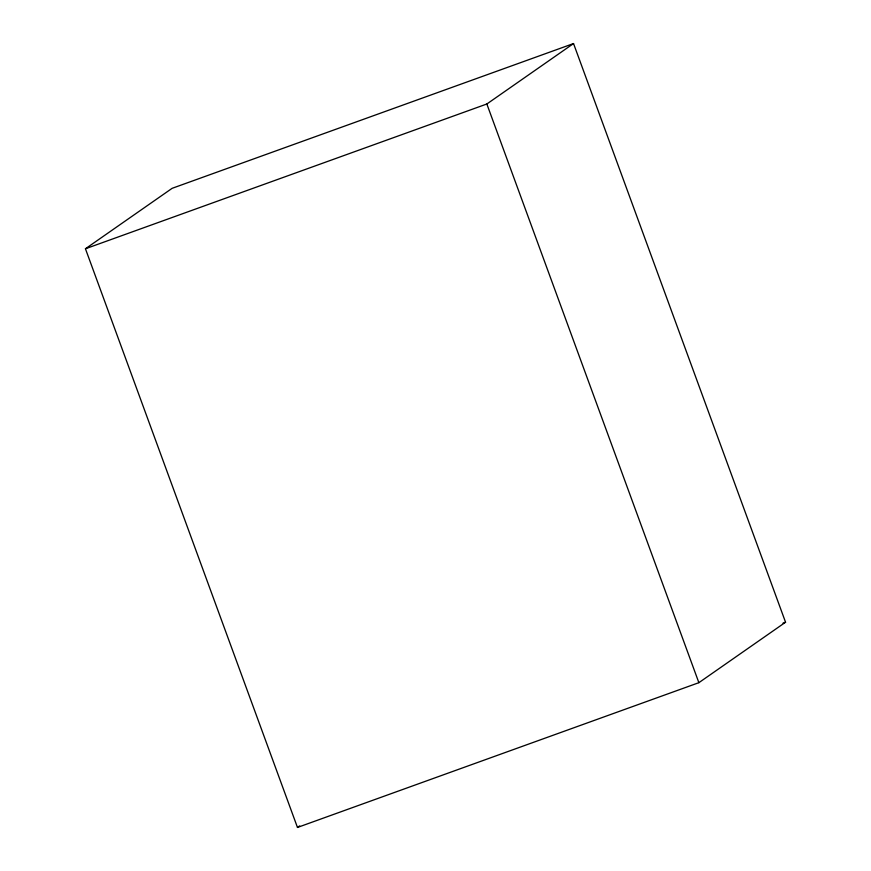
<?xml version="1.0" encoding="UTF-8"?>
<svg xmlns="http://www.w3.org/2000/svg" width="871" height="871" viewBox="0 0 871 871"><rect width="100%" height="100%" fill="white"/><g stroke="black" fill="none" stroke-linecap="round" stroke-linejoin="round"><path stroke-width="1.31" d="M85.445 248.768L172.131 188.321L573.532 43.55L785.555 622.232L698.869 682.679L297.468 827.45L85.445 248.768L486.845 103.997L573.532 43.55M297.468 827.45L299.689 825.904M782.996 623.157L785.555 622.232M486.845 103.997L698.869 682.679"/></g></svg>
